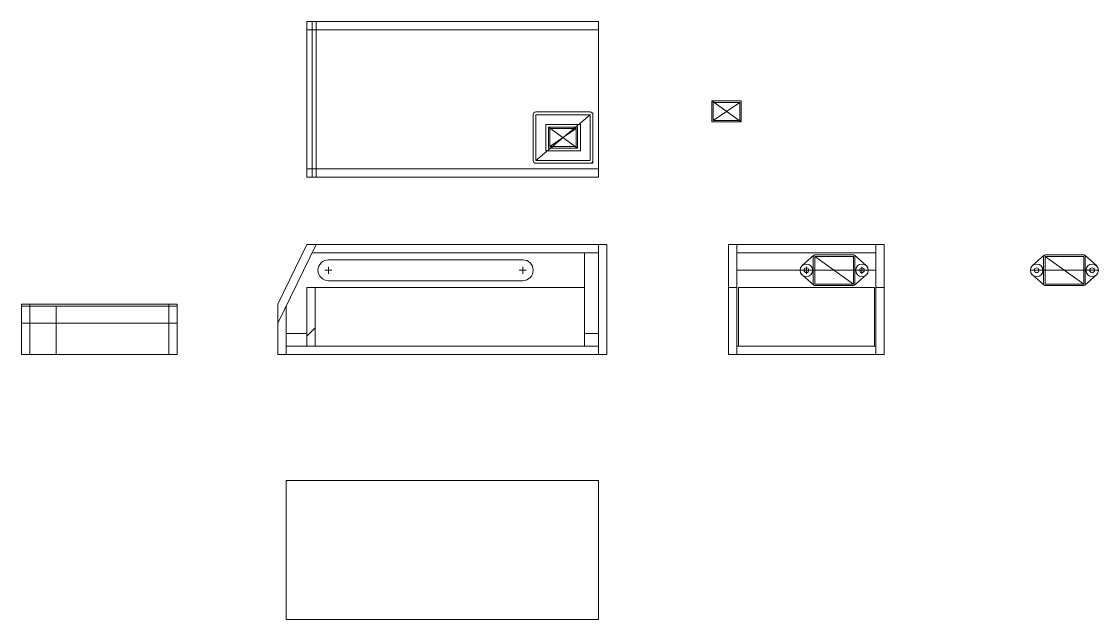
# Model space of a CAD drawing. Header units: millimetres. Extents: x 407 to 2475, y 150 to 1005.
# Drawn here: x 407 to 1182, y 150 to 580 of the extents above; entities that cross this region are included whole.
import ezdxf

# ---------------------------------------------------------------- set-up
doc = ezdxf.new("R2010")
doc.units = ezdxf.units.MM

msp = doc.modelspace()

# ---------------------------------------------------------------- linework, layer by layer
at = {"lineweight": 5}
for p, q in [((822.307, 580.354), (612.307, 580.354)), ((612.307, 468.354), (612.307, 580.354)), ((822.307, 574.354), (612.307, 574.354)), ((616.054, 468.354), (616.054, 580.354)), ((618.984, 468.354), (618.984, 580.354)), ((822.307, 468.354), (822.307, 580.354)), ((925.029, 523.233), (904.029, 523.233)), ((904.029, 523.233), (904.029, 508.233)), ((904.029, 523.233), (925.029, 508.233)), ((905.029, 522.233), (905.029, 509.233)), ((924.029, 522.233), (905.029, 522.233)), ((924.029, 522.233), (905.029, 509.233)), ((924.029, 509.233), (924.029, 522.233)), ((925.029, 508.233), (925.029, 523.233)), ((775.307, 480.354), (775.307, 513.354)), ((777.307, 515.354), (816.307, 515.354)), ((816.307, 513.354), (777.307, 480.354)), ((777.307, 480.354), (777.307, 513.354)), ((777.307, 513.354), (816.307, 513.354)), ((816.307, 480.354), (816.307, 513.354)), ((818.307, 478.354), (818.307, 513.354)), ((809.307, 506.354), (784.307, 506.354)), ((784.307, 506.354), (784.307, 487.354)), ((807.307, 504.354), (786.307, 504.354)), ((786.307, 504.354), (786.307, 489.354)), ((786.307, 504.354), (807.307, 489.354)), ((807.307, 489.354), (807.307, 504.354)), ((809.307, 487.354), (809.307, 506.354)), ((904.029, 508.233), (925.029, 508.233)), ((905.029, 509.233), (924.029, 509.233)), ((787.307, 503.354), (787.307, 490.354)), ((806.307, 503.354), (787.307, 503.354)), ((806.307, 503.354), (787.307, 490.354)), ((806.307, 490.354), (806.307, 503.354)), ((786.307, 489.354), (807.307, 489.354)), ((787.307, 490.354), (806.307, 490.354)), ((784.307, 487.354), (809.307, 487.354)), ((822.307, 474.354), (612.307, 474.354)), ((777.307, 480.354), (816.307, 480.354)), ((777.307, 478.354), (818.307, 478.354)), ((822.307, 468.354), (612.307, 468.354)), ((591.307, 376.901), (612.307, 419.901)), ((591.307, 363.229), (618.984, 419.901)), ((828.307, 419.901), (612.307, 419.901)), ((822.307, 413.901), (822.307, 419.901)), ((828.307, 388.901), (828.307, 419.901)), ((916.076, 419.901), (1028.076, 419.901)), ((916.076, 419.901), (916.076, 340.901)), ((922.076, 419.901), (922.076, 340.901)), ((1022.076, 419.901), (1022.076, 340.901)), ((1028.076, 419.901), (1028.076, 340.901)), ((822.307, 413.901), (616.054, 413.901)), ((812.307, 388.901), (812.307, 413.901)), ((822.307, 388.901), (822.307, 413.901)), ((922.076, 413.901), (1022.076, 413.901)), ((969.09, 404.768), (977.413, 412.15)), ((977.076, 391.401), (977.076, 411.401)), ((978.076, 412.401), (1006.076, 412.401)), ((978.076, 411.401), (1006.076, 411.401)), ((978.076, 391.401), (978.076, 411.401)), ((978.076, 411.401), (1006.076, 391.401)), ((1006.076, 411.401), (1006.076, 391.401)), ((1015.062, 404.768), (1006.74, 412.15)), ((1007.076, 411.401), (1007.076, 391.401)), ((1022.076, 413.901), (1022.076, 388.901)), ((1134.947, 404.768), (1143.269, 412.15)), ((1142.933, 391.401), (1142.933, 411.401)), ((1143.933, 412.401), (1171.933, 412.401)), ((1143.933, 411.401), (1171.933, 411.401)), ((1143.933, 391.401), (1143.933, 411.401)), ((1143.933, 411.401), (1171.933, 391.401)), ((1171.933, 411.401), (1171.933, 391.401)), ((1180.919, 404.768), (1172.597, 412.15)), ((1172.933, 411.401), (1172.933, 391.401)), ((627.807, 408.901), (767.807, 408.901)), ((627.807, 398.901), (627.807, 403.901)), ((767.807, 398.901), (767.807, 403.901)), ((972.076, 398.901), (972.076, 403.901)), ((1012.076, 398.901), (1012.076, 403.901)), ((625.307, 401.401), (630.307, 401.401)), ((765.307, 401.401), (770.307, 401.401)), ((1022.076, 401.401), (922.076, 401.401)), ((967.576, 401.401), (1016.576, 401.401)), ((969.09, 398.035), (977.413, 390.653)), ((969.576, 401.401), (974.576, 401.401)), ((970.326, 401.401), (1013.826, 401.401)), ((973.826, 401.401), (1010.326, 401.401)), ((997.076, 401.401), (992.076, 401.401)), ((1022.076, 401.401), (997.076, 401.401)), ((1015.062, 398.035), (1006.74, 390.653)), ((1009.576, 401.401), (1014.576, 401.401)), ((1133.433, 401.401), (1182.433, 401.401)), ((1134.947, 398.035), (1143.269, 390.653)), ((1136.183, 401.401), (1179.683, 401.401)), ((1139.683, 401.401), (1176.183, 401.401)), ((1180.919, 398.035), (1172.597, 390.653)), ((812.307, 388.901), (612.307, 388.901)), ((612.307, 388.901), (612.307, 346.901)), ((618.307, 388.901), (618.307, 346.901)), ((767.807, 393.901), (627.807, 393.901)), ((812.307, 346.901), (812.307, 388.901)), ((822.307, 346.901), (822.307, 388.901)), ((828.307, 340.901), (828.307, 388.901)), ((916.076, 388.901), (922.076, 388.901)), ((923.076, 388.901), (923.076, 346.901)), ((923.076, 388.901), (1021.076, 388.901)), ((1006.076, 391.401), (978.076, 391.401)), ((1006.076, 390.401), (978.076, 390.401)), ((1021.076, 388.901), (1021.076, 346.901)), ((1022.076, 388.901), (1028.076, 388.901)), ((1171.933, 391.401), (1143.933, 391.401)), ((1171.933, 390.401), (1143.933, 390.401)), ((406.805, 340.901), (406.805, 376.901)), ((406.805, 376.901), (518.805, 376.901)), ((518.805, 375.515), (406.805, 375.515)), ((412.805, 340.901), (412.805, 376.901)), ((431.805, 340.901), (431.805, 375.515)), ((512.805, 376.901), (512.805, 340.901)), ((518.805, 376.901), (518.805, 340.901)), ((591.307, 376.901), (591.307, 346.901)), ((591.307, 340.901), (591.307, 376.901)), ((597.307, 375.515), (597.307, 346.901)), ((518.805, 363.229), (406.805, 363.229)), ((618.307, 359.901), (612.307, 353.901)), ((618.307, 346.901), (618.307, 359.901)), ((612.307, 355.901), (597.307, 355.901)), ((822.307, 355.901), (812.307, 355.901)), ((822.307, 346.901), (822.307, 355.901)), ((612.307, 346.901), (597.307, 346.901)), ((597.307, 346.901), (597.307, 340.901)), ((612.307, 346.901), (822.307, 346.901)), ((822.307, 346.901), (822.307, 340.901)), ((922.076, 346.901), (1022.076, 346.901)), ((518.805, 340.901), (406.805, 340.901)), ((406.805, 340.901), (431.805, 340.901)), ((597.307, 340.901), (591.307, 340.901)), ((612.307, 340.901), (597.307, 340.901)), ((612.307, 340.901), (828.307, 340.901)), ((916.076, 340.901), (1028.076, 340.901)), ((822.307, 250.163), (597.307, 250.163)), ((597.307, 250.163), (597.307, 150.163)), ((822.307, 150.163), (822.307, 250.163)), ((597.307, 150.163), (822.307, 150.163))]:
    msp.add_line(p, q, dxfattribs=at)
for centre, radius in [((972.076, 401.401), 4.5), ((1012.076, 401.401), 4.5), ((1137.933, 401.401), 4.5), ((1177.933, 401.401), 4.5), ((972.076, 401.401), 1.75), ((1012.076, 401.401), 1.75), ((1137.933, 401.401), 1.75), ((1177.933, 401.401), 1.75)]:
    msp.add_circle(centre, radius, dxfattribs=at)
for centre, radius, start, end in [((777.307, 513.354), 2, 90, 180), ((816.307, 513.354), 2, 0, 90), ((777.307, 480.354), 2, 180, 270), ((816.307, 480.354), 2, 270, 0), ((978.076, 411.401), 1, 90, 180), ((1006.076, 411.401), 1, 0, 90), ((1143.933, 411.401), 1, 90, 180), ((1171.933, 411.401), 1, 0, 90), ((627.807, 401.401), 7.5, 90, 270), ((767.807, 401.401), 7.5, 270, 90), ((978.076, 391.401), 1, 180, 270), ((1006.076, 391.401), 1, 270, 0), ((1143.933, 391.401), 1, 180, 270), ((1171.933, 391.401), 1, 270, 0)]:
    msp.add_arc(centre, radius, start, end, dxfattribs=at)

doc.saveas('drawing.dxf')
